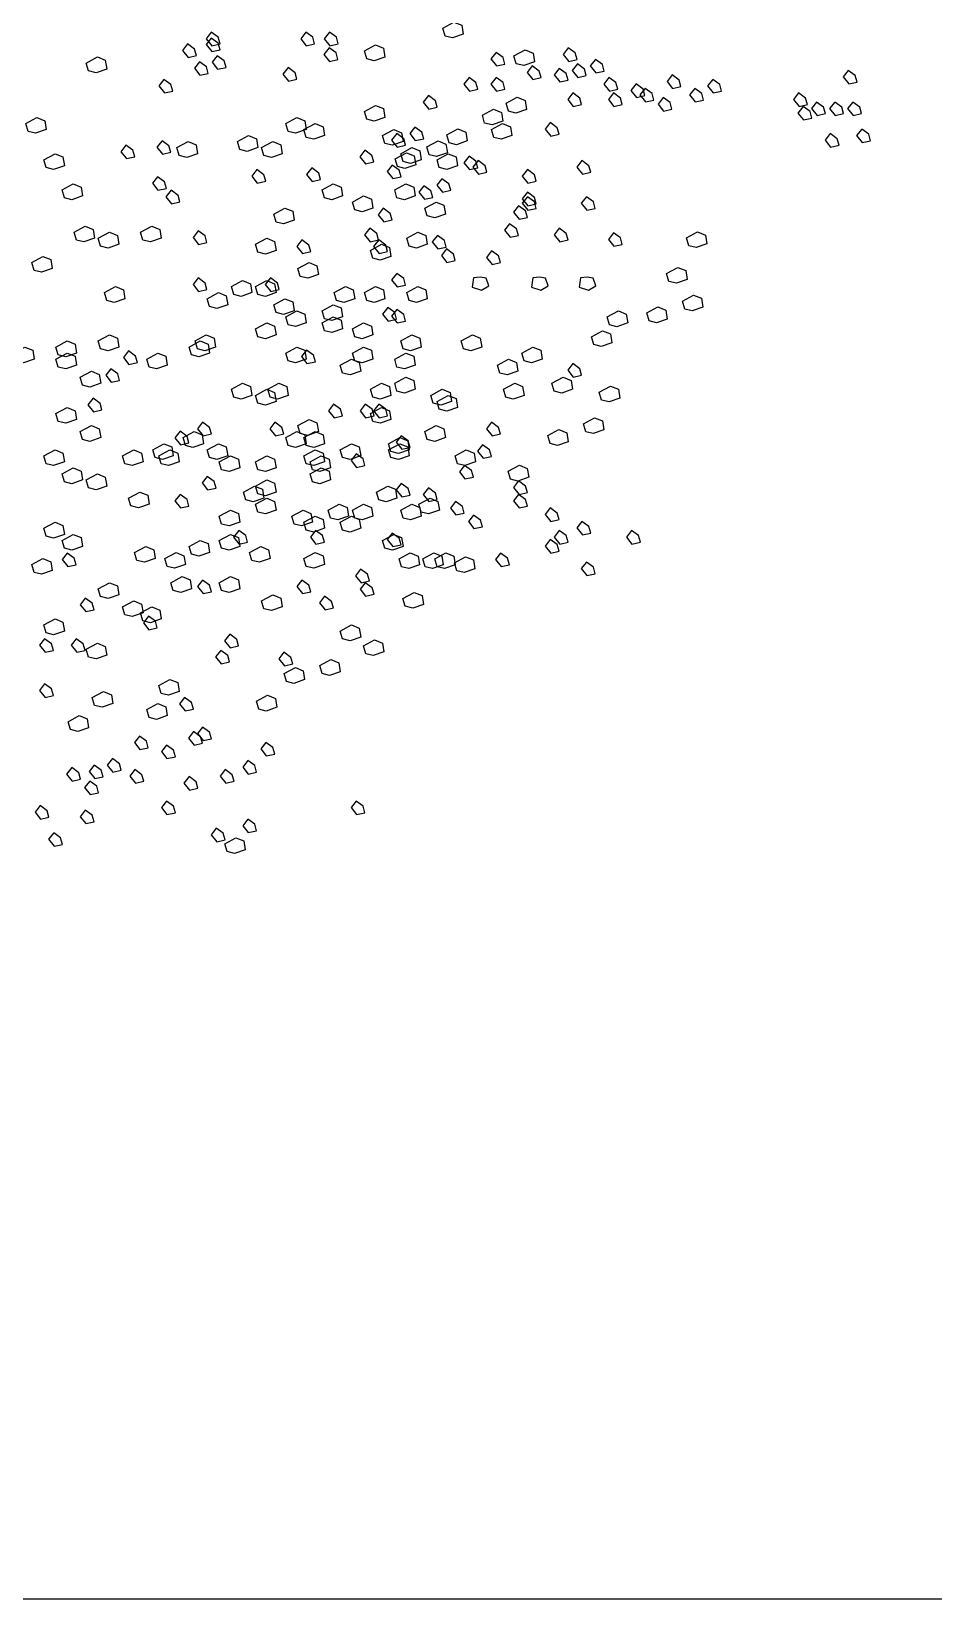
# Model space of a CAD drawing. Header units: millimetres. Extents: x 78 to 127.2, y 151.6 to 179.7.
# Drawn here: x 98.351 to 100.327, y 151.635 to 155.069 of the extents above; entities that cross this region are included whole.
import ezdxf

# ---------------------------------------------------------------- set-up
doc = ezdxf.new("R2010")
doc.units = ezdxf.units.MM
doc.layers.add('arbre', color=250, linetype='Continuous')

# ---------------------------------------------------------------- blocks, each defined once
blk = doc.blocks.new('arbre5')
at = {"layer": 'arbre'}
for points in [[(238.2124, 14.9046), (238.2011, 14.8903), (238.2134, 14.875), (238.2317, 14.8791), (238.2276, 14.8934)], [(238.4194, 14.9046), (238.4082, 14.8903), (238.4204, 14.875), (238.4388, 14.8791), (238.4347, 14.8934)], [(238.4712, 14.9046), (238.4599, 14.8903), (238.4722, 14.875), (238.4905, 14.8791), (238.4864, 14.8934)], [(238.7192, 14.9135), (238.7437, 14.9267), (238.761, 14.9196), (238.7641, 14.9002), (238.7406, 14.8921), (238.7243, 14.8961)], [(238.1606, 14.8787), (238.1494, 14.8645), (238.1616, 14.8492), (238.18, 14.8533), (238.1759, 14.8675)], [(238.2124, 14.8917), (238.2011, 14.8774), (238.2134, 14.8621), (238.2317, 14.8662), (238.2276, 14.8805)], [(238.4703, 14.8702), (238.4591, 14.8559), (238.4713, 14.8406), (238.4897, 14.8447), (238.4856, 14.859)], [(238.5478, 14.8635), (238.5723, 14.8767), (238.5896, 14.8696), (238.5927, 14.8502), (238.5692, 14.8421), (238.5529, 14.8462)], [(238.9943, 14.8702), (238.9831, 14.8559), (238.9953, 14.8406), (239.0137, 14.8447), (239.0096, 14.859)], [(237.9385, 14.837), (237.963, 14.8503), (237.9803, 14.8431), (237.9834, 14.8238), (237.96, 14.8156), (237.9436, 14.8197)], [(238.1865, 14.8399), (238.1753, 14.8257), (238.1875, 14.8104), (238.2058, 14.8144), (238.2018, 14.8287)], [(238.2253, 14.8529), (238.2141, 14.8386), (238.2263, 14.8233), (238.2447, 14.8274), (238.2406, 14.8416)], [(238.8361, 14.8603), (238.8249, 14.846), (238.8371, 14.8308), (238.8555, 14.8348), (238.8514, 14.8491)], [(238.8753, 14.8528), (238.8998, 14.866), (238.9171, 14.8589), (238.9202, 14.8395), (238.8967, 14.8314), (238.8804, 14.8355)], [(239.0141, 14.8349), (239.0029, 14.8206), (239.0151, 14.8054), (239.0334, 14.8094), (239.0294, 14.8237)], [(239.0536, 14.8448), (239.0424, 14.8305), (239.0546, 14.8152), (239.073, 14.8193), (239.0689, 14.8336)], [(238.1088, 14.8011), (238.0976, 14.7869), (238.1099, 14.7716), (238.1282, 14.7756), (238.1241, 14.7899)], [(238.3806, 14.827), (238.3694, 14.8127), (238.3816, 14.7974), (238.3999, 14.8015), (238.3959, 14.8158)], [(238.7768, 14.8053), (238.7656, 14.791), (238.7778, 14.7757), (238.7962, 14.7798), (238.7921, 14.794)], [(238.8361, 14.8053), (238.8249, 14.791), (238.8371, 14.7757), (238.8555, 14.7798), (238.8514, 14.794)], [(238.9152, 14.8307), (238.904, 14.8164), (238.9162, 14.8011), (238.9346, 14.8052), (238.9305, 14.8194)], [(238.9745, 14.825), (238.9633, 14.8108), (238.9755, 14.7955), (238.9939, 14.7995), (238.9898, 14.8138)], [(239.0833, 14.8053), (239.0721, 14.791), (239.0843, 14.7757), (239.1026, 14.7798), (239.0986, 14.794)], [(239.2217, 14.8109), (239.2105, 14.7966), (239.2227, 14.7813), (239.241, 14.7854), (239.237, 14.7997)], [(239.3107, 14.801), (239.2994, 14.7867), (239.3117, 14.7715), (239.33, 14.7755), (239.3259, 14.7898)], [(239.6072, 14.8208), (239.596, 14.8065), (239.6083, 14.7912), (239.6266, 14.7953), (239.6225, 14.8096)], [(238.6878, 14.7657), (238.6766, 14.7515), (238.6888, 14.7362), (238.7072, 14.7403), (238.7031, 14.7545)], [(239.0042, 14.7714), (238.993, 14.7571), (239.0052, 14.7418), (239.0235, 14.7459), (239.0195, 14.7602)], [(239.0932, 14.7714), (239.0819, 14.7571), (239.0942, 14.7418), (239.1125, 14.7459), (239.1084, 14.7602)], [(239.1426, 14.7911), (239.1314, 14.7769), (239.1436, 14.7616), (239.162, 14.7657), (239.1579, 14.7799)], [(239.1624, 14.7812), (239.1511, 14.767), (239.1634, 14.7517), (239.1817, 14.7558), (239.1776, 14.77)], [(239.2711, 14.7812), (239.2599, 14.767), (239.2721, 14.7517), (239.2905, 14.7558), (239.2864, 14.77)], [(239.4985, 14.7714), (239.4873, 14.7571), (239.4995, 14.7418), (239.5179, 14.7459), (239.5138, 14.7602)], [(238.5478, 14.7311), (238.5723, 14.7443), (238.5896, 14.7372), (238.5927, 14.7179), (238.5692, 14.7097), (238.5529, 14.7138)], [(238.806, 14.7227), (238.8304, 14.736), (238.8477, 14.7289), (238.8508, 14.7095), (238.8274, 14.7014), (238.811, 14.7054)], [(238.858, 14.7488), (238.8825, 14.762), (238.8998, 14.7549), (238.9028, 14.7355), (238.8794, 14.7274), (238.8631, 14.7314)], [(239.2019, 14.7615), (239.1907, 14.7472), (239.2029, 14.7319), (239.2213, 14.736), (239.2172, 14.7503)], [(239.5084, 14.7417), (239.4972, 14.7274), (239.5094, 14.7122), (239.5277, 14.7162), (239.5237, 14.7305)], [(239.538, 14.7516), (239.5268, 14.7373), (239.5391, 14.722), (239.5574, 14.7261), (239.5533, 14.7404)], [(239.5776, 14.7516), (239.5664, 14.7373), (239.5786, 14.722), (239.5969, 14.7261), (239.5929, 14.7404)], [(239.6171, 14.7516), (239.6059, 14.7373), (239.6181, 14.722), (239.6365, 14.7261), (239.6324, 14.7404)], [(237.8061, 14.7046), (237.8306, 14.7179), (237.8479, 14.7107), (237.8509, 14.6914), (237.8275, 14.6832), (237.8112, 14.6873)], [(238.3756, 14.7046), (238.4001, 14.7179), (238.4174, 14.7107), (238.4205, 14.6914), (238.397, 14.6832), (238.3807, 14.6873)], [(238.4154, 14.6914), (238.4398, 14.7046), (238.4571, 14.6975), (238.4602, 14.6781), (238.4368, 14.67), (238.4204, 14.6741)], [(238.8259, 14.6914), (238.8504, 14.7046), (238.8677, 14.6975), (238.8708, 14.6781), (238.8473, 14.67), (238.831, 14.6741)], [(238.9547, 14.7064), (238.9435, 14.6922), (238.9558, 14.6769), (238.9741, 14.681), (238.97, 14.6952)], [(238.1045, 14.6669), (238.0933, 14.6526), (238.1055, 14.6374), (238.1239, 14.6414), (238.1198, 14.6557)], [(238.1372, 14.6517), (238.1617, 14.6649), (238.179, 14.6578), (238.1821, 14.6384), (238.1586, 14.6303), (238.1423, 14.6343)], [(238.2697, 14.6649), (238.2941, 14.6781), (238.3115, 14.671), (238.3145, 14.6517), (238.2911, 14.6435), (238.2748, 14.6476)], [(238.3226, 14.6517), (238.3471, 14.6649), (238.3644, 14.6578), (238.3675, 14.6384), (238.344, 14.6303), (238.3277, 14.6343)], [(238.5875, 14.6781), (238.612, 14.6914), (238.6293, 14.6843), (238.6324, 14.6649), (238.6089, 14.6567), (238.5926, 14.6608)], [(238.6186, 14.6824), (238.6074, 14.6682), (238.6196, 14.6529), (238.638, 14.6569), (238.6339, 14.6712)], [(238.6582, 14.6966), (238.6469, 14.6823), (238.6592, 14.667), (238.6775, 14.6711), (238.6734, 14.6853)], [(238.6845, 14.6534), (238.709, 14.6666), (238.7263, 14.6595), (238.7294, 14.6402), (238.7059, 14.632), (238.6896, 14.6361)], [(238.7279, 14.6794), (238.7524, 14.6927), (238.7697, 14.6855), (238.7728, 14.6662), (238.7493, 14.658), (238.733, 14.6621)], [(239.5677, 14.6824), (239.5565, 14.6682), (239.5687, 14.6529), (239.5871, 14.6569), (239.583, 14.6712)], [(239.6369, 14.6923), (239.6257, 14.678), (239.6379, 14.6628), (239.6563, 14.6668), (239.6522, 14.6811)], [(237.8458, 14.6252), (237.8703, 14.6384), (237.8876, 14.6313), (237.8907, 14.6119), (237.8672, 14.6038), (237.8509, 14.6079)], [(238.0254, 14.657), (238.0142, 14.6428), (238.0265, 14.6275), (238.0448, 14.6315), (238.0407, 14.6458)], [(238.5488, 14.6459), (238.5376, 14.6316), (238.5498, 14.6164), (238.5682, 14.6204), (238.5641, 14.6347)], [(238.6152, 14.6274), (238.6396, 14.6406), (238.657, 14.6335), (238.66, 14.6141), (238.6366, 14.606), (238.6203, 14.6101)], [(238.6273, 14.6384), (238.6517, 14.6517), (238.6691, 14.6445), (238.6721, 14.6252), (238.6487, 14.617), (238.6324, 14.6211)], [(238.7067, 14.6252), (238.7312, 14.6384), (238.7485, 14.6313), (238.7516, 14.6119), (238.7281, 14.6038), (238.7118, 14.6079)], [(238.7768, 14.633), (238.7656, 14.6187), (238.7778, 14.6035), (238.7962, 14.6075), (238.7921, 14.6218)], [(238.3121, 14.6034), (238.3009, 14.5891), (238.3132, 14.5738), (238.3315, 14.5779), (238.3274, 14.5922)], [(238.4323, 14.6071), (238.4211, 14.5928), (238.4334, 14.5775), (238.4517, 14.5816), (238.4476, 14.5959)], [(238.6087, 14.6132), (238.5975, 14.599), (238.6097, 14.5837), (238.6281, 14.5878), (238.624, 14.602)], [(238.7966, 14.6231), (238.7854, 14.6089), (238.7976, 14.5936), (238.8159, 14.5977), (238.8119, 14.6119)], [(238.9046, 14.6034), (238.8934, 14.5891), (238.9056, 14.5738), (238.924, 14.5779), (238.9199, 14.5922)], [(239.024, 14.6231), (239.0127, 14.6089), (239.025, 14.5936), (239.0433, 14.5977), (239.0392, 14.6119)], [(237.8856, 14.559), (237.91, 14.5722), (237.9274, 14.5651), (237.9304, 14.5457), (237.907, 14.5376), (237.8907, 14.5417)], [(238.0946, 14.5878), (238.0834, 14.5736), (238.0957, 14.5583), (238.114, 14.5624), (238.1099, 14.5766)], [(238.4551, 14.559), (238.4796, 14.5722), (238.4969, 14.5651), (238.4999, 14.5457), (238.4765, 14.5376), (238.4602, 14.5417)], [(238.614, 14.559), (238.6385, 14.5722), (238.6558, 14.5651), (238.6589, 14.5457), (238.6354, 14.5376), (238.6191, 14.5417)], [(238.6779, 14.5681), (238.6667, 14.5538), (238.679, 14.5385), (238.6973, 14.5426), (238.6932, 14.5569)], [(238.7175, 14.5836), (238.7063, 14.5693), (238.7185, 14.554), (238.7368, 14.5581), (238.7328, 14.5724)], [(238.1243, 14.5582), (238.1131, 14.5439), (238.1253, 14.5287), (238.1437, 14.5327), (238.1396, 14.547)], [(238.5213, 14.5325), (238.5458, 14.5458), (238.5631, 14.5386), (238.5662, 14.5193), (238.5427, 14.5111), (238.5264, 14.5152)], [(238.6802, 14.5193), (238.7047, 14.5325), (238.722, 14.5254), (238.7251, 14.506), (238.7017, 14.4979), (238.6853, 14.5019)], [(238.9046, 14.554), (238.8934, 14.5397), (238.9056, 14.5244), (238.924, 14.5285), (238.9199, 14.5427)], [(238.9046, 14.5441), (238.8934, 14.5298), (238.9056, 14.5145), (238.924, 14.5186), (238.9199, 14.5329)], [(239.0338, 14.5441), (239.0226, 14.5298), (239.0349, 14.5145), (239.0532, 14.5186), (239.0491, 14.5329)], [(238.3491, 14.506), (238.3736, 14.5193), (238.3909, 14.5121), (238.394, 14.4928), (238.3705, 14.4846), (238.3542, 14.4887)], [(238.589, 14.5187), (238.5777, 14.5044), (238.59, 14.4891), (238.6083, 14.4932), (238.6042, 14.5075)], [(238.8855, 14.5243), (238.8743, 14.51), (238.8866, 14.4948), (238.9049, 14.4988), (238.9008, 14.5131)], [(237.9121, 14.4663), (237.9365, 14.4796), (237.9538, 14.4724), (237.9569, 14.4531), (237.9335, 14.4449), (237.9172, 14.449)], [(237.965, 14.4531), (237.9895, 14.4663), (238.0068, 14.4592), (238.0099, 14.4398), (237.9864, 14.4317), (237.9701, 14.4358)], [(238.0577, 14.4663), (238.0822, 14.4796), (238.0995, 14.4724), (238.1026, 14.4531), (238.0792, 14.4449), (238.0628, 14.449)], [(238.1836, 14.4693), (238.1724, 14.455), (238.1846, 14.4397), (238.203, 14.4438), (238.1989, 14.4581)], [(238.5593, 14.4749), (238.5481, 14.4606), (238.5603, 14.4453), (238.5787, 14.4494), (238.5746, 14.4637)], [(238.6405, 14.4531), (238.665, 14.4663), (238.6823, 14.4592), (238.6854, 14.4398), (238.6619, 14.4317), (238.6456, 14.4358)], [(238.7076, 14.4594), (238.6964, 14.4451), (238.7086, 14.4298), (238.727, 14.4339), (238.7229, 14.4482)], [(238.8658, 14.4848), (238.8546, 14.4705), (238.8668, 14.4552), (238.8851, 14.4593), (238.8811, 14.4736)], [(238.9745, 14.4749), (238.9633, 14.4606), (238.9755, 14.4453), (238.9939, 14.4494), (238.9898, 14.4637)], [(239.0932, 14.465), (239.0819, 14.4507), (239.0942, 14.4355), (239.1125, 14.4395), (239.1084, 14.4538)], [(239.2529, 14.4541), (239.2773, 14.4673), (239.2947, 14.4602), (239.2977, 14.4408), (239.2743, 14.4327), (239.258, 14.4368)], [(238.3094, 14.4398), (238.3339, 14.4531), (238.3512, 14.4459), (238.3542, 14.4266), (238.3308, 14.4184), (238.3145, 14.4225)], [(238.411, 14.4495), (238.3998, 14.4352), (238.412, 14.4199), (238.4304, 14.424), (238.4263, 14.4383)], [(238.561, 14.4266), (238.5855, 14.4398), (238.6028, 14.4327), (238.6059, 14.4134), (238.5825, 14.4052), (238.5661, 14.4093)], [(238.5791, 14.4495), (238.5679, 14.4352), (238.5801, 14.4199), (238.5984, 14.424), (238.5944, 14.4383)], [(238.7274, 14.4297), (238.7162, 14.4155), (238.7284, 14.4002), (238.7467, 14.4043), (238.7427, 14.4185)], [(238.8262, 14.4255), (238.815, 14.4112), (238.8272, 14.3959), (238.8456, 14.4), (238.8415, 14.4143)], [(237.8193, 14.4001), (237.8438, 14.4134), (237.8611, 14.4062), (237.8642, 14.3869), (237.8407, 14.3787), (237.8244, 14.3828)], [(238.4021, 14.3869), (238.4266, 14.4001), (238.4439, 14.393), (238.447, 14.3736), (238.4235, 14.3655), (238.4072, 14.3696)], [(239.2095, 14.3761), (239.234, 14.3893), (239.2513, 14.3822), (239.2544, 14.3628), (239.2309, 14.3547), (239.2146, 14.3587)], [(238.1836, 14.3662), (238.1724, 14.3519), (238.1846, 14.3366), (238.203, 14.3407), (238.1989, 14.355)], [(238.2564, 14.3472), (238.2809, 14.3604), (238.2982, 14.3533), (238.3013, 14.3339), (238.2778, 14.3258), (238.2615, 14.3298)], [(238.3094, 14.3472), (238.3339, 14.3604), (238.3512, 14.3533), (238.3542, 14.3339), (238.3308, 14.3258), (238.3145, 14.3298)], [(238.3418, 14.3662), (238.3306, 14.3519), (238.3428, 14.3366), (238.3612, 14.3407), (238.3571, 14.355)], [(238.6186, 14.3761), (238.6074, 14.3618), (238.6196, 14.3465), (238.638, 14.3506), (238.6339, 14.3649)], [(238.7866, 14.3665), (238.7835, 14.3462), (238.8039, 14.339), (238.8202, 14.3492), (238.8141, 14.3655), (238.8009, 14.3676)], [(238.9169, 14.3665), (238.9138, 14.3462), (238.9342, 14.339), (238.9505, 14.3492), (238.9444, 14.3655), (238.9311, 14.3676)], [(239.0211, 14.3665), (239.018, 14.3462), (239.0384, 14.339), (239.0547, 14.3492), (239.0486, 14.3655), (239.0354, 14.3676)], [(237.9783, 14.3339), (238.0027, 14.3472), (238.0201, 14.34), (238.0231, 14.3207), (237.9997, 14.3125), (237.9834, 14.3166)], [(238.2034, 14.3207), (238.2279, 14.3339), (238.2452, 14.3268), (238.2483, 14.3074), (238.2248, 14.2993), (238.2085, 14.3034)], [(238.3491, 14.3074), (238.3736, 14.3207), (238.3909, 14.3136), (238.394, 14.2942), (238.3705, 14.286), (238.3542, 14.2901)], [(238.4816, 14.3339), (238.506, 14.3472), (238.5234, 14.34), (238.5264, 14.3207), (238.503, 14.3125), (238.4867, 14.3166)], [(238.5478, 14.3339), (238.5723, 14.3472), (238.5896, 14.34), (238.5927, 14.3207), (238.5692, 14.3125), (238.5529, 14.3166)], [(238.6405, 14.3339), (238.665, 14.3472), (238.6823, 14.34), (238.6854, 14.3207), (238.6619, 14.3125), (238.6456, 14.3166)], [(239.2442, 14.3154), (239.2687, 14.3286), (239.286, 14.3215), (239.289, 14.3021), (239.2656, 14.294), (239.2493, 14.2981)], [(238.3756, 14.281), (238.4001, 14.2942), (238.4174, 14.2871), (238.4205, 14.2677), (238.397, 14.2596), (238.3807, 14.2636)], [(238.4551, 14.2942), (238.4796, 14.3075), (238.4969, 14.3003), (238.4999, 14.281), (238.4765, 14.2728), (238.4602, 14.2769)], [(238.5988, 14.3013), (238.5876, 14.287), (238.5999, 14.2717), (238.6182, 14.2758), (238.6141, 14.2901)], [(238.6186, 14.297), (238.6074, 14.2827), (238.6196, 14.2675), (238.638, 14.2715), (238.6339, 14.2858)], [(239.0794, 14.2807), (239.1039, 14.294), (239.1212, 14.2868), (239.1243, 14.2675), (239.1008, 14.2593), (239.0845, 14.2634)], [(239.1661, 14.2894), (239.1906, 14.3026), (239.2079, 14.2955), (239.211, 14.2761), (239.1876, 14.268), (239.1712, 14.2721)], [(238.3094, 14.2545), (238.3339, 14.2677), (238.3512, 14.2606), (238.3542, 14.2412), (238.3308, 14.2331), (238.3145, 14.2372)], [(238.4551, 14.2677), (238.4796, 14.281), (238.4969, 14.2738), (238.4999, 14.2545), (238.4765, 14.2463), (238.4602, 14.2504)], [(238.5213, 14.2545), (238.5458, 14.2677), (238.5631, 14.2606), (238.5662, 14.2412), (238.5427, 14.2331), (238.5264, 14.2372)], [(239.0447, 14.2374), (239.0692, 14.2506), (239.0865, 14.2435), (239.0896, 14.2241), (239.0661, 14.216), (239.0498, 14.22)], [(237.8723, 14.2148), (237.8968, 14.228), (237.9141, 14.2209), (237.9172, 14.2015), (237.8937, 14.1934), (237.8774, 14.1974)], [(237.965, 14.228), (237.9895, 14.2413), (238.0068, 14.2341), (238.0099, 14.2148), (237.9864, 14.2066), (237.9701, 14.2107)], [(238.1637, 14.2148), (238.1882, 14.228), (238.2055, 14.2209), (238.2086, 14.2015), (238.1851, 14.1934), (238.1688, 14.1974)], [(238.1769, 14.228), (238.2014, 14.2413), (238.2187, 14.2341), (238.2218, 14.2148), (238.1984, 14.2066), (238.182, 14.2107)], [(238.6273, 14.228), (238.6517, 14.2413), (238.6691, 14.2341), (238.6721, 14.2148), (238.6487, 14.2066), (238.6324, 14.2107)], [(238.7597, 14.228), (238.7842, 14.2413), (238.8015, 14.2341), (238.8046, 14.2148), (238.7811, 14.2066), (238.7648, 14.2107)], [(237.7796, 14.2015), (237.8041, 14.2148), (237.8214, 14.2076), (237.8245, 14.1883), (237.801, 14.1801), (237.7847, 14.1842)], [(237.8723, 14.1883), (237.8968, 14.2015), (237.9141, 14.1944), (237.9172, 14.175), (237.8937, 14.1669), (237.8774, 14.171)], [(238.0312, 14.2061), (238.02, 14.1919), (238.0322, 14.1766), (238.0506, 14.1806), (238.0465, 14.1949)], [(238.071, 14.1883), (238.0955, 14.2015), (238.1128, 14.1944), (238.1158, 14.175), (238.0924, 14.1669), (238.0761, 14.171)], [(238.3756, 14.2015), (238.4001, 14.2148), (238.4174, 14.2076), (238.4205, 14.1883), (238.397, 14.1801), (238.3807, 14.1842)], [(238.4209, 14.2081), (238.4097, 14.1938), (238.4219, 14.1785), (238.4403, 14.1826), (238.4362, 14.1969)], [(238.4948, 14.1751), (238.5193, 14.1883), (238.5366, 14.1812), (238.5397, 14.1618), (238.5162, 14.1537), (238.4999, 14.1577)], [(238.5213, 14.2015), (238.5458, 14.2148), (238.5631, 14.2076), (238.5662, 14.1883), (238.5427, 14.1801), (238.5264, 14.1842)], [(238.614, 14.1883), (238.6385, 14.2015), (238.6558, 14.1944), (238.6589, 14.175), (238.6354, 14.1669), (238.6191, 14.171)], [(238.8392, 14.1751), (238.8636, 14.1883), (238.881, 14.1812), (238.884, 14.1618), (238.8606, 14.1537), (238.8443, 14.1577)], [(238.8922, 14.2015), (238.9166, 14.2148), (238.934, 14.2076), (238.937, 14.1883), (238.9136, 14.1801), (238.8973, 14.1842)], [(237.9253, 14.1486), (237.9498, 14.1618), (237.9671, 14.1547), (237.9702, 14.1353), (237.9467, 14.1272), (237.9304, 14.1313)], [(237.9924, 14.1673), (237.9812, 14.1531), (237.9934, 14.1378), (238.0117, 14.1418), (238.0077, 14.1561)], [(238.614, 14.1353), (238.6385, 14.1486), (238.6558, 14.1414), (238.6589, 14.1221), (238.6354, 14.1139), (238.6191, 14.118)], [(238.9584, 14.1353), (238.9828, 14.1486), (239.0002, 14.1414), (239.0032, 14.1221), (238.9798, 14.1139), (238.9635, 14.118)], [(239.0042, 14.1784), (238.993, 14.1642), (239.0052, 14.1489), (239.0235, 14.153), (239.0195, 14.1672)], [(238.2564, 14.1221), (238.2809, 14.1353), (238.2982, 14.1282), (238.3013, 14.1088), (238.2778, 14.1007), (238.2615, 14.1048)], [(238.3094, 14.1089), (238.3339, 14.1221), (238.3512, 14.115), (238.3542, 14.0956), (238.3308, 14.0875), (238.3145, 14.0915)], [(238.3359, 14.1221), (238.3603, 14.1353), (238.3777, 14.1282), (238.3807, 14.1088), (238.3573, 14.1007), (238.341, 14.1048)], [(238.561, 14.1221), (238.5855, 14.1353), (238.6028, 14.1282), (238.6059, 14.1088), (238.5825, 14.1007), (238.5661, 14.1048)], [(238.6935, 14.1089), (238.718, 14.1221), (238.7353, 14.115), (238.7383, 14.0956), (238.7149, 14.0875), (238.6986, 14.0915)], [(238.8524, 14.1221), (238.8769, 14.1353), (238.8942, 14.1282), (238.8973, 14.1088), (238.8738, 14.1007), (238.8575, 14.1048)], [(239.0621, 14.116), (239.0865, 14.1292), (239.1039, 14.1221), (239.1069, 14.1028), (239.0835, 14.0946), (239.0672, 14.0987)], [(237.8723, 14.0691), (237.8968, 14.0824), (237.9141, 14.0753), (237.9172, 14.0559), (237.8937, 14.0477), (237.8774, 14.0518)], [(237.9536, 14.1026), (237.9423, 14.0884), (237.9546, 14.0731), (237.9729, 14.0772), (237.9688, 14.0914)], [(238.4802, 14.0895), (238.469, 14.0752), (238.4812, 14.0599), (238.4996, 14.064), (238.4955, 14.0783)], [(238.5494, 14.0895), (238.5382, 14.0752), (238.5504, 14.0599), (238.5688, 14.064), (238.5647, 14.0783)], [(238.561, 14.0691), (238.5855, 14.0824), (238.6028, 14.0753), (238.6059, 14.0559), (238.5825, 14.0477), (238.5661, 14.0518)], [(238.5791, 14.0895), (238.5679, 14.0752), (238.5801, 14.0599), (238.5984, 14.064), (238.5944, 14.0783)], [(238.7067, 14.0956), (238.7312, 14.1089), (238.7485, 14.1017), (238.7516, 14.0824), (238.7281, 14.0742), (238.7118, 14.0783)], [(238.1935, 14.05), (238.1823, 14.0357), (238.1945, 14.0204), (238.2129, 14.0245), (238.2088, 14.0388)], [(238.3517, 14.05), (238.3405, 14.0357), (238.3527, 14.0204), (238.3711, 14.0245), (238.367, 14.0388)], [(238.4021, 14.0427), (238.4266, 14.0559), (238.4439, 14.0488), (238.447, 14.0294), (238.4235, 14.0213), (238.4072, 14.0253)], [(238.8262, 14.05), (238.815, 14.0357), (238.8272, 14.0204), (238.8456, 14.0245), (238.8415, 14.0388)], [(239.0274, 14.0466), (239.0519, 14.0599), (239.0692, 14.0528), (239.0722, 14.0334), (239.0488, 14.0253), (239.0325, 14.0293)], [(237.9253, 14.0294), (237.9498, 14.0427), (237.9671, 14.0355), (237.9702, 14.0162), (237.9467, 14.008), (237.9304, 14.0121)], [(238.1441, 14.0302), (238.1329, 14.0159), (238.1451, 14.0006), (238.1634, 14.0047), (238.1594, 14.019)], [(238.1505, 14.0162), (238.1749, 14.0294), (238.1923, 14.0223), (238.1953, 14.0029), (238.1719, 13.9948), (238.1556, 13.9989)], [(238.3756, 14.0162), (238.4001, 14.0294), (238.4174, 14.0223), (238.4205, 14.0029), (238.397, 13.9948), (238.3807, 13.9989)], [(238.4154, 14.0162), (238.4398, 14.0294), (238.4571, 14.0223), (238.4602, 14.0029), (238.4368, 13.9948), (238.4204, 13.9989)], [(238.6008, 14.0029), (238.6252, 14.0162), (238.6426, 14.0091), (238.6456, 13.9897), (238.6222, 13.9815), (238.6059, 13.9856)], [(238.6285, 14.0203), (238.6173, 14.006), (238.6295, 13.9908), (238.6479, 13.9948), (238.6438, 14.0091)], [(238.6802, 14.0294), (238.7047, 14.0427), (238.722, 14.0355), (238.7251, 14.0162), (238.7017, 14.008), (238.6853, 14.0121)], [(238.9493, 14.0206), (238.9738, 14.0339), (238.9911, 14.0268), (238.9942, 14.0074), (238.9707, 13.9992), (238.9544, 14.0033)], [(237.8458, 13.9765), (237.8703, 13.9897), (237.8876, 13.9826), (237.8907, 13.9632), (237.8672, 13.9551), (237.8509, 13.9591)], [(238.018, 13.9765), (238.0425, 13.9897), (238.0598, 13.9826), (238.0629, 13.9632), (238.0394, 13.9551), (238.0231, 13.9591)], [(238.0842, 13.9897), (238.1087, 14.0029), (238.126, 13.9958), (238.1291, 13.9765), (238.1056, 13.9683), (238.0893, 13.9724)], [(238.0975, 13.9765), (238.1219, 13.9897), (238.1393, 13.9826), (238.1423, 13.9632), (238.1189, 13.9551), (238.1026, 13.9591)], [(238.2034, 13.9897), (238.2279, 14.0029), (238.2452, 13.9958), (238.2483, 13.9765), (238.2248, 13.9683), (238.2085, 13.9724)], [(238.2299, 13.9632), (238.2544, 13.9765), (238.2717, 13.9693), (238.2748, 13.95), (238.2513, 13.9418), (238.235, 13.9459)], [(238.3094, 13.9632), (238.3339, 13.9765), (238.3512, 13.9693), (238.3542, 13.95), (238.3308, 13.9418), (238.3145, 13.9459)], [(238.4154, 13.9765), (238.4398, 13.9897), (238.4571, 13.9826), (238.4602, 13.9632), (238.4368, 13.9551), (238.4204, 13.9591)], [(238.4286, 13.9632), (238.4531, 13.9765), (238.4704, 13.9693), (238.4734, 13.95), (238.45, 13.9418), (238.4337, 13.9459)], [(238.4948, 13.9897), (238.5193, 14.0029), (238.5366, 13.9958), (238.5397, 13.9765), (238.5162, 13.9683), (238.4999, 13.9724)], [(238.5296, 13.9808), (238.5184, 13.9665), (238.5307, 13.9512), (238.549, 13.9553), (238.5449, 13.9696)], [(238.6008, 13.9897), (238.6252, 14.0029), (238.6426, 13.9958), (238.6456, 13.9765), (238.6222, 13.9683), (238.6059, 13.9724)], [(238.7465, 13.9765), (238.7709, 13.9897), (238.7883, 13.9826), (238.7913, 13.9632), (238.7679, 13.9551), (238.7516, 13.9591)], [(238.8065, 14.0005), (238.7952, 13.9863), (238.8075, 13.971), (238.8258, 13.9751), (238.8217, 13.9893)], [(237.8856, 13.9367), (237.91, 13.95), (237.9274, 13.9429), (237.9304, 13.9235), (237.907, 13.9153), (237.8907, 13.9194)], [(238.4286, 13.9367), (238.4531, 13.95), (238.4704, 13.9429), (238.4734, 13.9235), (238.45, 13.9153), (238.4337, 13.9194)], [(238.7669, 13.9554), (238.7557, 13.9411), (238.7679, 13.9258), (238.7863, 13.9299), (238.7822, 13.9442)], [(238.8626, 13.9426), (238.8871, 13.9559), (238.9044, 13.9487), (238.9075, 13.9294), (238.884, 13.9212), (238.8677, 13.9253)], [(237.9385, 13.9235), (237.963, 13.9368), (237.9803, 13.9296), (237.9834, 13.9103), (237.96, 13.9021), (237.9436, 13.9062)], [(238.2034, 13.9314), (238.1922, 13.9171), (238.2044, 13.9018), (238.2228, 13.9059), (238.2187, 13.9202)], [(238.2829, 13.897), (238.3074, 13.9103), (238.3247, 13.9031), (238.3278, 13.8838), (238.3043, 13.8756), (238.288, 13.8797)], [(238.3094, 13.9103), (238.3339, 13.9235), (238.3512, 13.9164), (238.3542, 13.897), (238.3308, 13.8889), (238.3145, 13.8929)], [(238.5743, 13.897), (238.5988, 13.9103), (238.6161, 13.9031), (238.6191, 13.8838), (238.5957, 13.8756), (238.5794, 13.8797)], [(238.6285, 13.9159), (238.6173, 13.9016), (238.6295, 13.8863), (238.6479, 13.8904), (238.6438, 13.9046)], [(238.8855, 13.9215), (238.8743, 13.9072), (238.8866, 13.8919), (238.9049, 13.896), (238.9008, 13.9103)], [(238.0313, 13.8838), (238.0557, 13.897), (238.0731, 13.8899), (238.0761, 13.8705), (238.0527, 13.8624), (238.0364, 13.8665)], [(238.1441, 13.8918), (238.1329, 13.8776), (238.1451, 13.8623), (238.1634, 13.8664), (238.1594, 13.8806)], [(238.3094, 13.8705), (238.3339, 13.8838), (238.3512, 13.8767), (238.3542, 13.8573), (238.3308, 13.8492), (238.3145, 13.8532)], [(238.667, 13.8705), (238.6915, 13.8838), (238.7088, 13.8767), (238.7119, 13.8573), (238.6884, 13.8492), (238.6721, 13.8532)], [(238.6878, 13.906), (238.6766, 13.8917), (238.6888, 13.8764), (238.7072, 13.8805), (238.7031, 13.8948)], [(238.7471, 13.8763), (238.7359, 13.8621), (238.7482, 13.8468), (238.7665, 13.8509), (238.7624, 13.8651)], [(238.8855, 13.8918), (238.8743, 13.8776), (238.8866, 13.8623), (238.9049, 13.8664), (238.9008, 13.8806)], [(238.2299, 13.8441), (238.2544, 13.8573), (238.2717, 13.8502), (238.2748, 13.8308), (238.2513, 13.8227), (238.235, 13.8267)], [(238.3889, 13.8441), (238.4133, 13.8573), (238.4307, 13.8502), (238.4337, 13.8308), (238.4103, 13.8227), (238.394, 13.8267)], [(238.4154, 13.8308), (238.4398, 13.8441), (238.4571, 13.8369), (238.4602, 13.8176), (238.4368, 13.8094), (238.4204, 13.8135)], [(238.4683, 13.8573), (238.4928, 13.8706), (238.5101, 13.8634), (238.5132, 13.8441), (238.4897, 13.8359), (238.4734, 13.84)], [(238.4948, 13.8308), (238.5193, 13.8441), (238.5366, 13.8369), (238.5397, 13.8176), (238.5162, 13.8094), (238.4999, 13.8135)], [(238.5213, 13.8573), (238.5458, 13.8706), (238.5631, 13.8634), (238.5662, 13.8441), (238.5427, 13.8359), (238.5264, 13.84)], [(238.6273, 13.8573), (238.6517, 13.8706), (238.6691, 13.8634), (238.6721, 13.8441), (238.6487, 13.8359), (238.6324, 13.84)], [(238.7867, 13.8467), (238.7755, 13.8324), (238.7877, 13.8171), (238.806, 13.8212), (238.802, 13.8355)], [(238.9547, 13.8622), (238.9435, 13.8479), (238.9558, 13.8326), (238.9741, 13.8367), (238.97, 13.851)], [(237.8458, 13.8176), (237.8703, 13.8308), (237.8876, 13.8237), (237.8907, 13.8043), (237.8672, 13.7962), (237.8509, 13.8003)], [(237.8856, 13.7911), (237.91, 13.8044), (237.9274, 13.7972), (237.9304, 13.7779), (237.907, 13.7697), (237.8907, 13.7738)], [(238.2299, 13.7911), (238.2544, 13.8044), (238.2717, 13.7972), (238.2748, 13.7779), (238.2513, 13.7697), (238.235, 13.7738)], [(238.2726, 13.8128), (238.2614, 13.7985), (238.2736, 13.7832), (238.292, 13.7873), (238.2879, 13.8016)], [(238.4407, 13.8128), (238.4294, 13.7985), (238.4417, 13.7832), (238.46, 13.7873), (238.456, 13.8016)], [(238.5875, 13.7911), (238.612, 13.8044), (238.6293, 13.7972), (238.6324, 13.7779), (238.6089, 13.7697), (238.5926, 13.7738)], [(238.6087, 13.8072), (238.5975, 13.7929), (238.6097, 13.7776), (238.6281, 13.7817), (238.624, 13.7959)], [(238.9745, 13.8128), (238.9633, 13.7985), (238.9755, 13.7832), (238.9939, 13.7873), (238.9898, 13.8016)], [(239.024, 13.8326), (239.0127, 13.8183), (239.025, 13.803), (239.0433, 13.8071), (239.0392, 13.8213)], [(239.1327, 13.8128), (239.1215, 13.7985), (239.1337, 13.7832), (239.1521, 13.7873), (239.148, 13.8016)], [(238.0445, 13.7646), (238.069, 13.7779), (238.0863, 13.7707), (238.0894, 13.7514), (238.0659, 13.7432), (238.0496, 13.7473)], [(238.1637, 13.7779), (238.1882, 13.7911), (238.2055, 13.784), (238.2086, 13.7646), (238.1851, 13.7565), (238.1688, 13.7606)], [(238.2962, 13.7646), (238.3206, 13.7779), (238.3379, 13.7707), (238.341, 13.7514), (238.3176, 13.7432), (238.3012, 13.7473)], [(238.9547, 13.793), (238.9435, 13.7788), (238.9558, 13.7635), (238.9741, 13.7675), (238.97, 13.7818)], [(237.8193, 13.7382), (237.8438, 13.7514), (237.8611, 13.7443), (237.8642, 13.7249), (237.8407, 13.7168), (237.8244, 13.7208)], [(237.8969, 13.7634), (237.8857, 13.7491), (237.8979, 13.7338), (237.9163, 13.7379), (237.9122, 13.7522)], [(238.1107, 13.7514), (238.1352, 13.7646), (238.1525, 13.7575), (238.1556, 13.7381), (238.1321, 13.73), (238.1158, 13.7341)], [(238.4154, 13.7514), (238.4398, 13.7646), (238.4571, 13.7575), (238.4602, 13.7381), (238.4368, 13.73), (238.4204, 13.7341)], [(238.6235, 13.7507), (238.648, 13.764), (238.6653, 13.7568), (238.6684, 13.7375), (238.6449, 13.7293), (238.6286, 13.7334)], [(238.6756, 13.7507), (238.7, 13.764), (238.7174, 13.7568), (238.7204, 13.7375), (238.697, 13.7293), (238.6807, 13.7334)], [(238.7016, 13.7507), (238.726, 13.764), (238.7434, 13.7568), (238.7464, 13.7375), (238.723, 13.7293), (238.7067, 13.7334)], [(238.7449, 13.742), (238.7694, 13.7553), (238.7867, 13.7482), (238.7898, 13.7288), (238.7663, 13.7206), (238.75, 13.7247)], [(238.846, 13.7634), (238.8348, 13.7491), (238.847, 13.7338), (238.8654, 13.7379), (238.8613, 13.7522)], [(239.0338, 13.7436), (239.0226, 13.7293), (239.0349, 13.7141), (239.0532, 13.7181), (239.0491, 13.7324)], [(238.124, 13.6984), (238.1484, 13.7117), (238.1658, 13.7046), (238.1688, 13.6852), (238.1454, 13.677), (238.1291, 13.6811)], [(238.1935, 13.7041), (238.1823, 13.6898), (238.1945, 13.6745), (238.2129, 13.6786), (238.2088, 13.6929)], [(238.2299, 13.6984), (238.2544, 13.7117), (238.2717, 13.7046), (238.2748, 13.6852), (238.2513, 13.677), (238.235, 13.6811)], [(238.411, 13.7041), (238.3998, 13.6898), (238.412, 13.6745), (238.4304, 13.6786), (238.4263, 13.6929)], [(238.5395, 13.7281), (238.5283, 13.7138), (238.5405, 13.6985), (238.5589, 13.7026), (238.5548, 13.7169)], [(237.965, 13.6852), (237.9895, 13.6984), (238.0068, 13.6913), (238.0099, 13.672), (237.9864, 13.6638), (237.9701, 13.6679)], [(238.3226, 13.6587), (238.3471, 13.672), (238.3644, 13.6648), (238.3675, 13.6455), (238.344, 13.6373), (238.3277, 13.6414)], [(238.4604, 13.6688), (238.4492, 13.6545), (238.4615, 13.6393), (238.4798, 13.6433), (238.4757, 13.6576)], [(238.5494, 13.6984), (238.5382, 13.6842), (238.5504, 13.6689), (238.5688, 13.673), (238.5647, 13.6872)], [(238.6322, 13.664), (238.6567, 13.6773), (238.674, 13.6701), (238.677, 13.6508), (238.6536, 13.6426), (238.6373, 13.6467)], [(237.9365, 13.6646), (237.9252, 13.6503), (237.9375, 13.635), (237.9558, 13.6391), (237.9518, 13.6533)], [(238.018, 13.6455), (238.0425, 13.6587), (238.0598, 13.6516), (238.0629, 13.6322), (238.0394, 13.6241), (238.0231, 13.6282)], [(238.0577, 13.6322), (238.0822, 13.6455), (238.0995, 13.6384), (238.1026, 13.619), (238.0792, 13.6108), (238.0628, 13.6149)], [(237.8458, 13.6058), (237.8703, 13.619), (237.8876, 13.6119), (237.8907, 13.5925), (237.8672, 13.5844), (237.8509, 13.5884)], [(238.0749, 13.625), (238.0637, 13.6108), (238.0759, 13.5955), (238.0942, 13.5996), (238.0902, 13.6138)], [(238.4948, 13.5925), (238.5193, 13.6058), (238.5366, 13.5986), (238.5397, 13.5793), (238.5162, 13.5711), (238.4999, 13.5752)], [(237.8475, 13.5756), (237.8363, 13.5613), (237.8485, 13.5461), (237.8669, 13.5501), (237.8628, 13.5644)], [(237.9167, 13.5756), (237.9055, 13.5613), (237.9177, 13.5461), (237.9361, 13.5501), (237.932, 13.5644)], [(237.9385, 13.5528), (237.963, 13.5661), (237.9803, 13.5589), (237.9834, 13.5396), (237.96, 13.5314), (237.9436, 13.5355)], [(238.2528, 13.5855), (238.2416, 13.5712), (238.2538, 13.5559), (238.2722, 13.56), (238.2681, 13.5743)], [(238.5455, 13.56), (238.5699, 13.5732), (238.5873, 13.5661), (238.5903, 13.5468), (238.5669, 13.5386), (238.5506, 13.5427)], [(238.233, 13.5502), (238.2218, 13.536), (238.2341, 13.5207), (238.2524, 13.5247), (238.2483, 13.539)], [(238.3715, 13.546), (238.3602, 13.5317), (238.3725, 13.5164), (238.3908, 13.5205), (238.3867, 13.5348)], [(238.4501, 13.5167), (238.4745, 13.5299), (238.4919, 13.5228), (238.4949, 13.5034), (238.4715, 13.4953), (238.4552, 13.4993)], [(238.372, 13.4993), (238.3965, 13.5126), (238.4138, 13.5054), (238.4169, 13.4861), (238.3934, 13.4779), (238.3771, 13.482)], [(237.8475, 13.4768), (237.8363, 13.4625), (237.8485, 13.4472), (237.8669, 13.4513), (237.8628, 13.4656)], [(238.0975, 13.4734), (238.1219, 13.4866), (238.1393, 13.4795), (238.1423, 13.4601), (238.1189, 13.452), (238.1026, 13.456)], [(237.9518, 13.4469), (237.9763, 13.4601), (237.9936, 13.453), (237.9966, 13.4336), (237.9732, 13.4255), (237.9569, 13.4296)], [(238.071, 13.4204), (238.0955, 13.4337), (238.1128, 13.4265), (238.1158, 13.4072), (238.0924, 13.399), (238.0761, 13.4031)], [(238.154, 13.4471), (238.1427, 13.4329), (238.155, 13.4176), (238.1733, 13.4217), (238.1692, 13.4359)], [(238.3113, 13.4386), (238.3358, 13.4519), (238.3531, 13.4447), (238.3562, 13.4254), (238.3327, 13.4172), (238.3164, 13.4213)], [(237.8988, 13.3939), (237.9233, 13.4072), (237.9406, 13.4), (237.9437, 13.3807), (237.9202, 13.3725), (237.9039, 13.3766)], [(238.0551, 13.3625), (238.0439, 13.3482), (238.0561, 13.3329), (238.0745, 13.337), (238.0704, 13.3512)], [(238.1737, 13.3723), (238.1625, 13.3581), (238.1748, 13.3428), (238.1931, 13.3469), (238.189, 13.3611)], [(238.1935, 13.3822), (238.1823, 13.368), (238.1945, 13.3527), (238.2129, 13.3567), (238.2088, 13.371)], [(238.1144, 13.3427), (238.1032, 13.3284), (238.1154, 13.3131), (238.1338, 13.3172), (238.1297, 13.3315)], [(238.3319, 13.3483), (238.3207, 13.3341), (238.3329, 13.3188), (238.3513, 13.3228), (238.3472, 13.3371)], [(237.9068, 13.2933), (237.8956, 13.279), (237.9078, 13.2637), (237.9262, 13.2678), (237.9221, 13.2821)], [(237.9562, 13.2989), (237.945, 13.2846), (237.9573, 13.2694), (237.9756, 13.2734), (237.9715, 13.2877)], [(237.9958, 13.313), (237.9846, 13.2988), (237.9968, 13.2835), (238.0151, 13.2876), (238.0111, 13.3018)], [(238.2924, 13.3088), (238.2812, 13.2945), (238.2934, 13.2792), (238.3117, 13.2833), (238.3077, 13.2976)], [(237.9463, 13.2636), (237.9351, 13.2494), (237.9474, 13.2341), (237.9657, 13.2382), (237.9616, 13.2524)], [(238.0452, 13.289), (238.034, 13.2748), (238.0462, 13.2595), (238.0646, 13.2636), (238.0605, 13.2778)], [(238.1638, 13.2735), (238.1526, 13.2592), (238.1649, 13.244), (238.1832, 13.248), (238.1791, 13.2623)], [(238.2429, 13.289), (238.2317, 13.2748), (238.244, 13.2595), (238.2623, 13.2636), (238.2582, 13.2778)], [(237.8376, 13.21), (237.8264, 13.1957), (237.8386, 13.1804), (237.857, 13.1845), (237.8529, 13.1988)], [(237.9365, 13.2001), (237.9252, 13.1858), (237.9375, 13.1705), (237.9558, 13.1746), (237.9518, 13.1889)], [(238.1144, 13.2199), (238.1032, 13.2056), (238.1154, 13.1903), (238.1338, 13.1944), (238.1297, 13.2086)], [(238.5296, 13.2199), (238.5184, 13.2056), (238.5307, 13.1903), (238.549, 13.1944), (238.5449, 13.2086)], [(238.2232, 13.1606), (238.212, 13.1463), (238.2242, 13.131), (238.2425, 13.1351), (238.2385, 13.1494)], [(238.2924, 13.1803), (238.2812, 13.1661), (238.2934, 13.1508), (238.3117, 13.1549), (238.3077, 13.1691)], [(237.8673, 13.1507), (237.856, 13.1364), (237.8683, 13.1211), (237.8866, 13.1252), (237.8825, 13.1395)], [(238.2419, 13.1266), (238.2664, 13.1398), (238.2837, 13.1327), (238.2868, 13.1133), (238.2634, 13.1052), (238.247, 13.1092)]]:
    blk.add_lwpolyline(points, close=True, dxfattribs=at)

msp = doc.modelspace()

# ---------------------------------------------------------------- linework, layer by layer
at = {"layer": 'arbre'}
msp.add_line((92.278, 151.6346), (105.5352, 151.6346), dxfattribs=at)

# ---------------------------------------------------------------- block references
msp.add_blockref('arbre5', (-139.467, 140.1621), dxfattribs=at)

doc.saveas('drawing.dxf')
